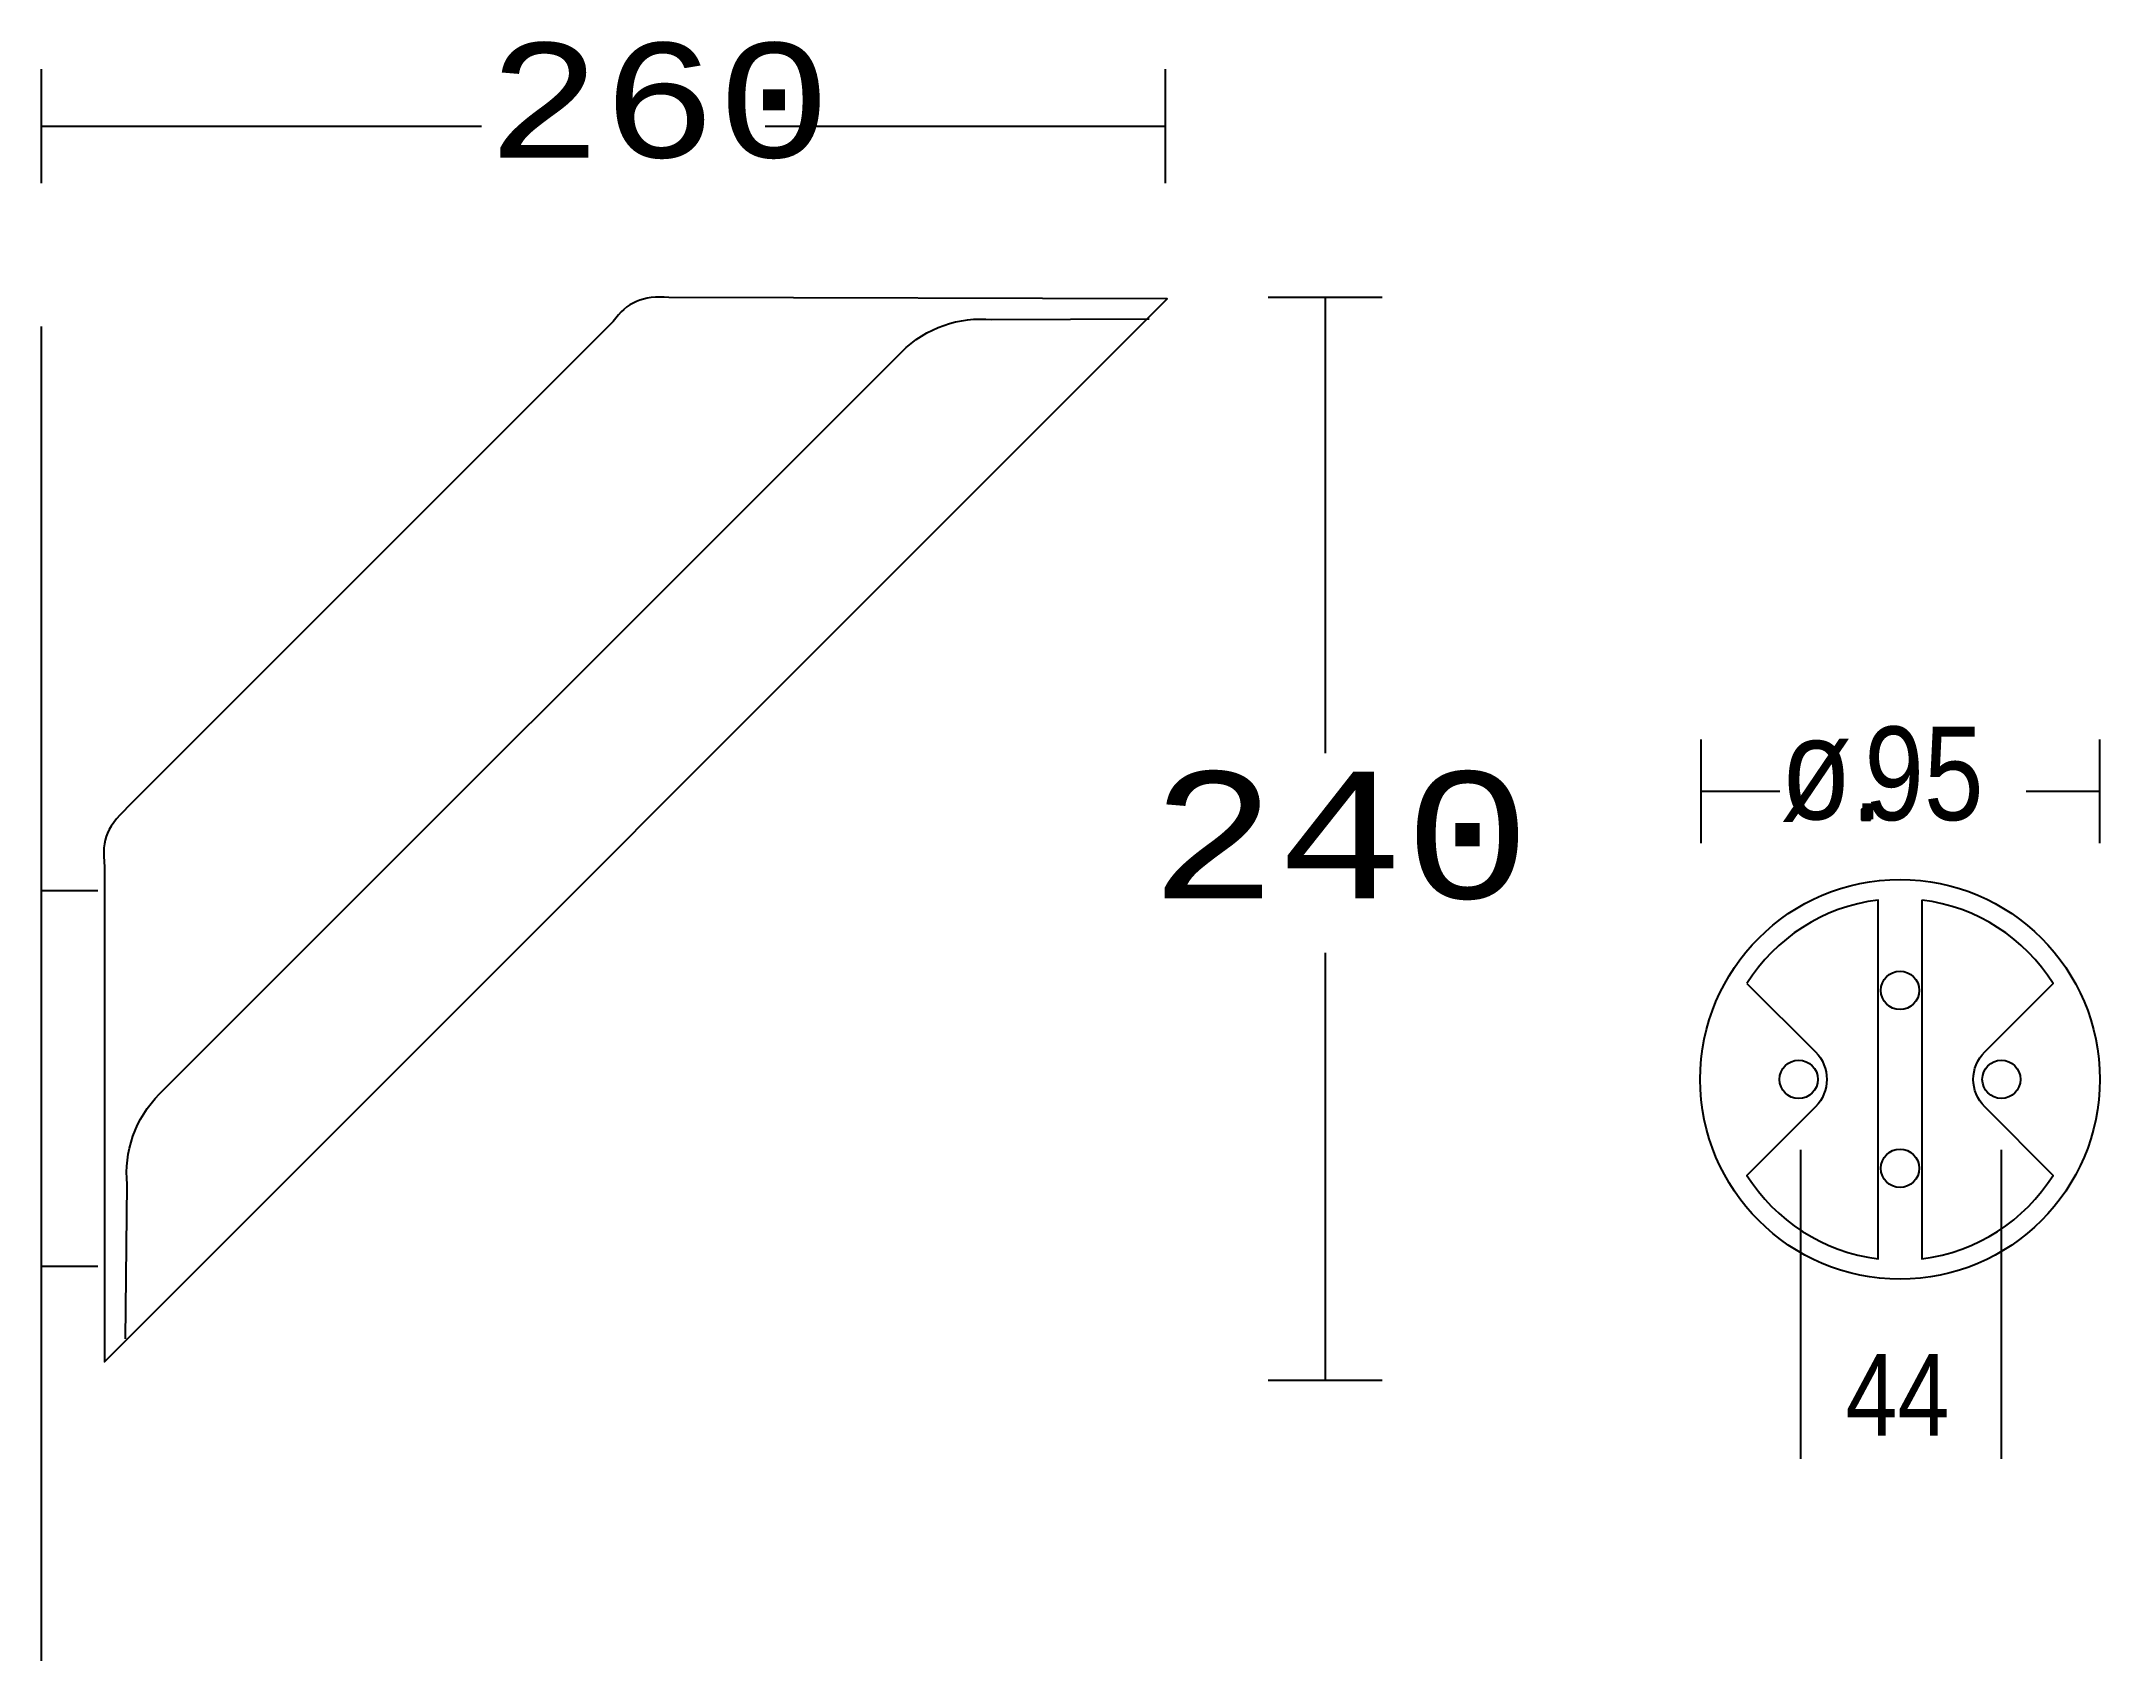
# Model space of a CAD drawing. Extents: x 36 to 293, y 0 to 203.
import ezdxf

# ---------------------------------------------------------------- set-up
doc = ezdxf.new("R2010")
doc.units = 0
doc.linetypes.add('AI9-LType1', pattern=[6.4897, 3.24485, -3.24485])
doc.layers.add('LIVELLO_1', color=160, linetype='Continuous')
doc.styles.add('STD', font='txt')

# ---------------------------------------------------------------- blocks, each defined once
blk = doc.blocks.new('AI9-BLK1')
at = {"layer": 'LIVELLO_1', "color": 7}
for p, q in [((-111.07, 83.33), (-111.07, 97.6)), ((29.58, 83.33), (29.58, 97.6)), ((-111.07, 90.47), (-56, 90.47)), ((-20.52, 90.47), (29.58, 90.47)), ((42.41, 69.07), (56.68, 69.07)), ((49.54, 69.07), (49.54, 12.02)), ((-111.09, 65.39), (-111.09, -101.53)), ((96.61, 0.76), (96.61, 13.75)), ((146.48, 0.76), (146.48, 13.75)), ((96.61, 7.26), (106.42, 7.26)), ((137.25, 7.26), (146.48, 7.26)), ((49.54, -12.95), (49.54, -66.43)), ((109.07, -76.25), (109.07, -37.6)), ((134.18, -76.25), (134.18, -37.6)), ((-111.07, -52.17), (-104.02, -52.17)), ((42.41, -66.43), (56.68, -66.43))]:
    blk.add_line(p, q, dxfattribs=at)
at = {"layer": 'LIVELLO_1', "color": 7, "linetype": 'AI9-LType1'}
blk.add_lwpolyline([(117.79, 3.63), (117.79, 5.01), (116.66, 5.01), (116.66, 3.63)], close=True, dxfattribs=at)
at = {"layer": 'LIVELLO_1', "color": 7}
blk.add_lwpolyline([(-111.07, -52.17), (-111.07, -5.16), (-104.02, -5.16)], dxfattribs=at)
for centre, radius in [((121.48, -28.78), 25), ((121.48, -17.65), 2.4), ((108.8, -28.78), 2.4), ((134.16, -28.78), 2.39), ((121.48, -39.91), 2.4)]:
    blk.add_circle(centre, radius, dxfattribs=at)
for points, knots in [([(-32.56, 69.02), (-32.56, 69.02), (29.77, 68.86), (29.77, 68.86), (29.77, 68.86), (-103.18, -64.1), (-103.18, -64.1), (-103.18, -64.1), (-103.18, -2.22), (-103.18, -2.22), (-103.5, 1.59), (-103.03, 2.61), (-99.63, 5.93), (-99.63, 5.93), (-39.53, 66.03), (-39.53, 66.03), (-37.83, 68.43), (-35.78, 69.31), (-32.56, 69.02)], [0, 0, 0, 0, 1, 1, 1, 2, 2, 2, 3, 3, 3, 4, 4, 4, 5, 5, 5, 6, 6, 6, 6]), ([(-100.54, -61.23), (-100.54, -61.23), (-100.34, -41.92), (-100.34, -41.92), (-100.73, -37.87), (-99.37, -33.7), (-96.27, -30.59), (-96.27, -30.59), (-3.47, 62.21), (-3.47, 62.21), (-0.37, 65.3), (3.81, 66.66), (7.85, 66.28), (7.85, 66.28), (27.54, 66.38), (27.54, 66.38)], [0, 0, 0, 0, 1, 1, 1, 2, 2, 2, 3, 3, 3, 4, 4, 4, 5, 5, 5, 5]), ([(102.33, -16.78), (105.87, -11.15), (111.83, -7.18), (118.74, -6.35), (118.74, -6.35), (118.74, -51.22), (118.74, -51.22), (111.83, -50.38), (105.87, -46.42), (102.33, -40.79), (102.33, -40.79), (110.89, -32.22), (110.89, -32.22), (112.79, -30.32), (112.79, -27.24), (110.89, -25.34), (110.89, -25.34), (102.33, -16.78), (102.33, -16.78)], [0, 0, 0, 0, 1, 1, 1, 2, 2, 2, 3, 3, 3, 4, 4, 4, 5, 5, 5, 6, 6, 6, 6]), ([(124.22, -6.35), (131.14, -7.18), (137.09, -11.15), (140.63, -16.78), (140.63, -16.78), (132.07, -25.34), (132.07, -25.34), (130.17, -27.24), (130.17, -30.32), (132.07, -32.22), (132.07, -32.22), (140.63, -40.79), (140.63, -40.79), (137.09, -46.42), (131.14, -50.38), (124.22, -51.22), (124.22, -51.22), (124.22, -6.35), (124.22, -6.35)], [0, 0, 0, 0, 1, 1, 1, 2, 2, 2, 3, 3, 3, 4, 4, 4, 5, 5, 5, 6, 6, 6, 6])]:
    blk.add_open_spline(points, degree=3, knots=knots, dxfattribs=at)
at = {"layer": 'LIVELLO_1', "color": 7, "attachment_point": 1, "style": 'STD'}
for s, insert, char_height in [('\\fCourier|b0|i0;\\H14.3366;\\C7;260', (-55.32, 100.88), 14.3366), ('\\fArial Narrow|b0|i0;\\H11.6994;\\C7;95', (117.02, 15.35), 11.6994), ('\\fCourier|b0|i0;\\H15.8605;\\C7;240', (27.63, 9.71), 15.8605), ('\\fArial Narrow|b0|i0;\\H10.2243;\\C7;44', (114.64, -63.15), 10.2243)]:
    blk.add_mtext(s, dxfattribs=dict(at, insert=insert, char_height=char_height))
at = {"layer": 'LIVELLO_1', "color": 7, "linetype": 'AI9-LType1', "insert": (106.51, 16.5), "char_height": 12.7415, "attachment_point": 1, "style": 'STD'}
blk.add_mtext('\\fArial Narrow|b0|i0;\\H12.7415;\\C7;ø.', dxfattribs=at)

msp = doc.modelspace()

# ---------------------------------------------------------------- block references
at = {"layer": 'LIVELLO_1', "color": 7}
msp.add_blockref('AI9-BLK1', (146.792504, 101.666749), dxfattribs=at)

doc.saveas('drawing.dxf')
